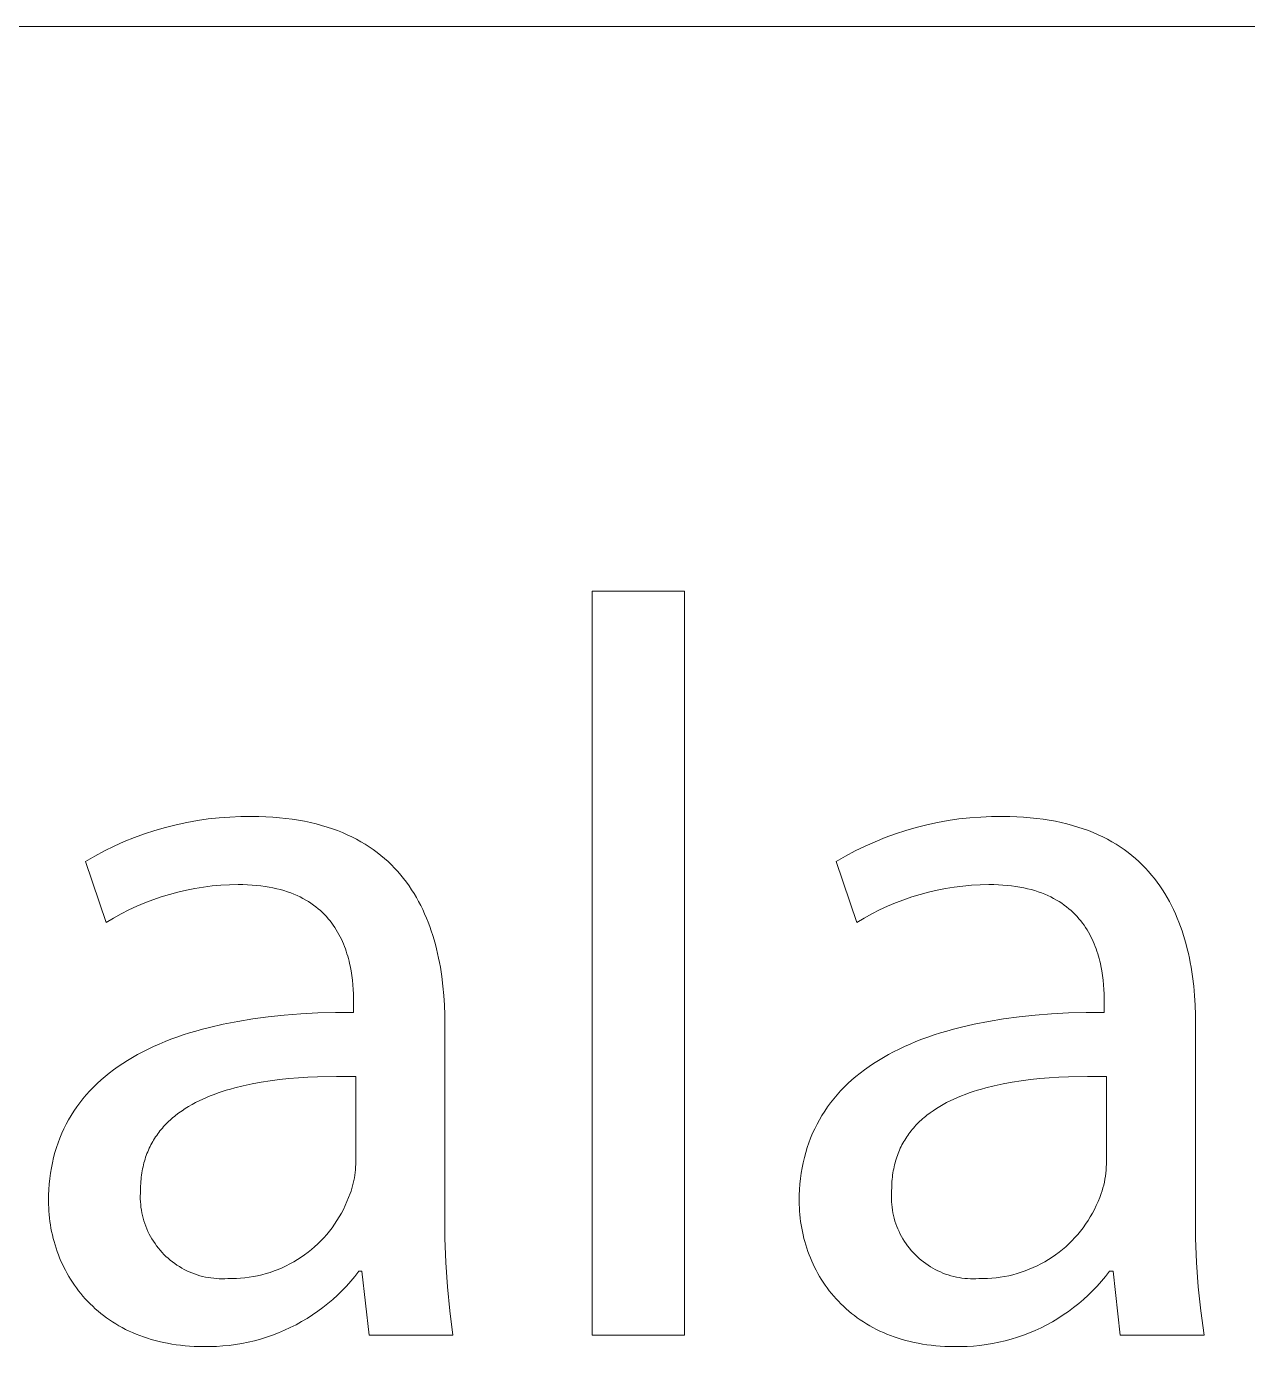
# Model space of a CAD drawing. Header units: millimetres. Extents: x 4001 to 9794, y -321 to 3726.
# Drawn here: x 9373.5 to 9441.1, y -70.7 to 2.4 of the extents above; entities that cross this region are included whole.
import ezdxf

# ---------------------------------------------------------------- set-up
doc = ezdxf.new("R2010")
doc.units = ezdxf.units.MM
doc.header["$MEASUREMENT"] = 0
doc.layers.add('Domyślny', color=7, linetype='Continuous', true_color=0x000000)

msp = doc.modelspace()

# ---------------------------------------------------------------- linework, layer by layer
at = {"layer": 'Domyślny', "color": 18, "lineweight": 15, "true_color": 0x000000}
for p, q in [((7605.139, 2.426), (9794.274, 2.426)), ((9404.801, -28.84), (9409.913, -28.84)), ((9404.801, -70.024), (9404.801, -28.84)), ((9409.913, -28.84), (9409.913, -70.024)), ((9381.778, -41.768), (9382.368, -41.641)), ((9382.368, -41.641), (9382.962, -41.535)), ((9382.962, -41.535), (9383.56, -41.449)), ((9383.56, -41.449), (9384.16, -41.385)), ((9384.16, -41.385), (9384.762, -41.341)), ((9384.762, -41.341), (9385.365, -41.318)), ((9385.365, -41.318), (9385.968, -41.316)), ((9385.968, -41.316), (9386.365, -41.321)), ((9386.365, -41.321), (9386.752, -41.333)), ((9386.752, -41.333), (9387.131, -41.354)), ((9387.131, -41.354), (9387.5, -41.384)), ((9387.5, -41.384), (9387.86, -41.421)), ((9387.86, -41.421), (9388.211, -41.466)), ((9388.211, -41.466), (9388.553, -41.519)), ((9388.553, -41.519), (9388.886, -41.579)), ((9388.886, -41.579), (9389.211, -41.647)), ((9389.211, -41.647), (9389.527, -41.723)), ((9423.318, -41.77), (9423.908, -41.643)), ((9423.908, -41.643), (9424.502, -41.537)), ((9424.502, -41.537), (9425.099, -41.451)), ((9425.099, -41.451), (9425.699, -41.386)), ((9425.699, -41.386), (9426.301, -41.342)), ((9426.301, -41.342), (9426.904, -41.319)), ((9426.904, -41.319), (9427.507, -41.316)), ((9427.507, -41.316), (9427.905, -41.321)), ((9427.905, -41.321), (9428.293, -41.333)), ((9428.293, -41.333), (9428.672, -41.354)), ((9428.672, -41.354), (9429.042, -41.384)), ((9429.042, -41.384), (9429.402, -41.421)), ((9429.402, -41.421), (9429.754, -41.466)), ((9429.754, -41.466), (9430.097, -41.519)), ((9430.097, -41.519), (9430.431, -41.579)), ((9430.431, -41.579), (9430.756, -41.647)), ((9430.756, -41.647), (9431.073, -41.723)), ((9379.473, -42.479), (9380.04, -42.271)), ((9380.04, -42.271), (9380.613, -42.083)), ((9380.613, -42.083), (9381.193, -41.916)), ((9381.193, -41.916), (9381.778, -41.768)), ((9389.527, -41.723), (9389.835, -41.805)), ((9389.835, -41.805), (9390.135, -41.895)), ((9390.135, -41.895), (9390.426, -41.991)), ((9390.426, -41.991), (9390.709, -42.094)), ((9390.709, -42.094), (9390.984, -42.204)), ((9390.984, -42.204), (9391.251, -42.321)), ((9391.251, -42.321), (9391.51, -42.443)), ((9421.013, -42.48), (9421.579, -42.273)), ((9421.579, -42.273), (9422.153, -42.085)), ((9422.153, -42.085), (9422.733, -41.917)), ((9422.733, -41.917), (9423.318, -41.77)), ((9431.073, -41.723), (9431.381, -41.805)), ((9431.381, -41.805), (9431.681, -41.895)), ((9431.681, -41.895), (9431.972, -41.991)), ((9431.972, -41.991), (9432.256, -42.094)), ((9432.256, -42.094), (9432.531, -42.204)), ((9432.531, -42.204), (9432.798, -42.321)), ((9432.798, -42.321), (9433.058, -42.443)), ((9377.821, -43.218), (9378.363, -42.952)), ((9378.363, -42.952), (9378.914, -42.706)), ((9378.914, -42.706), (9379.473, -42.479)), ((9391.51, -42.443), (9391.762, -42.572)), ((9391.762, -42.572), (9392.006, -42.707)), ((9392.006, -42.707), (9392.242, -42.848)), ((9392.242, -42.848), (9392.471, -42.995)), ((9392.471, -42.995), (9392.692, -43.147)), ((9419.361, -43.219), (9419.903, -42.953)), ((9419.903, -42.953), (9420.454, -42.707)), ((9420.454, -42.707), (9421.013, -42.48)), ((9433.058, -42.443), (9433.309, -42.572)), ((9433.309, -42.572), (9433.553, -42.707)), ((9433.553, -42.707), (9433.789, -42.848)), ((9433.789, -42.848), (9434.018, -42.995)), ((9434.018, -42.995), (9434.24, -43.147)), ((9376.767, -43.805), (9377.289, -43.502)), ((9377.905, -47.18), (9376.767, -43.805)), ((9377.289, -43.502), (9377.821, -43.218)), ((9392.692, -43.147), (9392.906, -43.305)), ((9392.906, -43.305), (9393.113, -43.469)), ((9393.113, -43.469), (9393.313, -43.637)), ((9393.313, -43.637), (9393.506, -43.811)), ((9393.506, -43.811), (9393.692, -43.99)), ((9418.306, -43.805), (9418.828, -43.502)), ((9419.444, -47.18), (9418.306, -43.805)), ((9418.828, -43.502), (9419.361, -43.219)), ((9434.24, -43.147), (9434.454, -43.305)), ((9434.454, -43.305), (9434.661, -43.469)), ((9434.661, -43.469), (9434.861, -43.637)), ((9434.861, -43.637), (9435.053, -43.811)), ((9435.053, -43.811), (9435.239, -43.99)), ((9393.692, -43.99), (9393.872, -44.173)), ((9393.872, -44.173), (9394.044, -44.361)), ((9394.044, -44.361), (9394.21, -44.554)), ((9394.21, -44.554), (9394.37, -44.751)), ((9435.239, -43.99), (9435.419, -44.173)), ((9435.419, -44.173), (9435.591, -44.361)), ((9435.591, -44.361), (9435.757, -44.554)), ((9435.757, -44.554), (9435.916, -44.751)), ((9382.821, -45.297), (9382.349, -45.39)), ((9383.297, -45.221), (9382.821, -45.297)), ((9383.774, -45.16), (9383.297, -45.221)), ((9384.254, -45.116), (9383.774, -45.16)), ((9384.735, -45.089), (9384.254, -45.116)), ((9385.216, -45.078), (9384.735, -45.089)), ((9385.482, -45.081), (9385.216, -45.078)), ((9385.74, -45.09), (9385.482, -45.081)), ((9385.991, -45.105), (9385.74, -45.09)), ((9386.235, -45.125), (9385.991, -45.105)), ((9386.472, -45.152), (9386.235, -45.125)), ((9386.701, -45.183), (9386.472, -45.152)), ((9386.924, -45.22), (9386.701, -45.183)), ((9387.141, -45.262), (9386.924, -45.22)), ((9387.35, -45.309), (9387.141, -45.262)), ((9387.553, -45.361), (9387.35, -45.309)), ((9394.37, -44.751), (9394.523, -44.952)), ((9394.523, -44.952), (9394.67, -45.158)), ((9394.67, -45.158), (9394.811, -45.367)), ((9424.361, -45.299), (9423.888, -45.392)), ((9424.836, -45.222), (9424.361, -45.299)), ((9425.314, -45.161), (9424.836, -45.222)), ((9425.793, -45.117), (9425.314, -45.161)), ((9426.273, -45.089), (9425.793, -45.117)), ((9426.755, -45.078), (9426.273, -45.089)), ((9427.02, -45.081), (9426.755, -45.078)), ((9427.279, -45.09), (9427.02, -45.081)), ((9427.53, -45.105), (9427.279, -45.09)), ((9427.774, -45.125), (9427.53, -45.105)), ((9428.011, -45.152), (9427.774, -45.125)), ((9428.24, -45.183), (9428.011, -45.152)), ((9428.463, -45.22), (9428.24, -45.183)), ((9428.68, -45.262), (9428.463, -45.22)), ((9428.889, -45.309), (9428.68, -45.262)), ((9429.092, -45.361), (9428.889, -45.309)), ((9435.916, -44.751), (9436.069, -44.952)), ((9436.069, -44.952), (9436.216, -45.158)), ((9436.216, -45.158), (9436.357, -45.367)), ((9380.5, -45.922), (9380.05, -46.094)), ((9380.955, -45.765), (9380.5, -45.922)), ((9381.415, -45.624), (9380.955, -45.765)), ((9381.88, -45.499), (9381.415, -45.624)), ((9382.349, -45.39), (9381.88, -45.499)), ((9387.75, -45.418), (9387.553, -45.361)), ((9387.94, -45.479), (9387.75, -45.418)), ((9388.124, -45.545), (9387.94, -45.479)), ((9388.301, -45.615), (9388.124, -45.545)), ((9388.473, -45.69), (9388.301, -45.615)), ((9388.639, -45.768), (9388.473, -45.69)), ((9388.798, -45.85), (9388.639, -45.768)), ((9388.953, -45.936), (9388.798, -45.85)), ((9389.101, -46.026), (9388.953, -45.936)), ((9389.244, -46.119), (9389.101, -46.026)), ((9394.811, -45.367), (9394.946, -45.581)), ((9394.946, -45.581), (9395.075, -45.798)), ((9395.075, -45.798), (9395.197, -46.018)), ((9395.197, -46.018), (9395.314, -46.242)), ((9422.039, -45.924), (9421.59, -46.096)), ((9422.494, -45.767), (9422.039, -45.924)), ((9422.955, -45.626), (9422.494, -45.767)), ((9423.42, -45.501), (9422.955, -45.626)), ((9423.888, -45.392), (9423.42, -45.501)), ((9429.288, -45.418), (9429.092, -45.361)), ((9429.479, -45.479), (9429.288, -45.418)), ((9429.662, -45.545), (9429.479, -45.479)), ((9429.84, -45.615), (9429.662, -45.545)), ((9430.012, -45.69), (9429.84, -45.615)), ((9430.178, -45.768), (9430.012, -45.69)), ((9430.337, -45.85), (9430.178, -45.768)), ((9430.491, -45.936), (9430.337, -45.85)), ((9430.64, -46.026), (9430.491, -45.936)), ((9430.783, -46.119), (9430.64, -46.026)), ((9436.357, -45.367), (9436.491, -45.581)), ((9436.491, -45.581), (9436.62, -45.798)), ((9436.62, -45.798), (9436.742, -46.018)), ((9436.742, -46.018), (9436.859, -46.242)), ((9378.74, -46.702), (9378.319, -46.934)), ((9379.17, -46.484), (9378.74, -46.702)), ((9379.607, -46.282), (9379.17, -46.484)), ((9380.05, -46.094), (9379.607, -46.282)), ((9389.381, -46.216), (9389.244, -46.119)), ((9389.514, -46.316), (9389.381, -46.216)), ((9389.64, -46.419), (9389.514, -46.316)), ((9389.762, -46.524), (9389.64, -46.419)), ((9389.879, -46.633), (9389.762, -46.524)), ((9389.991, -46.744), (9389.879, -46.633)), ((9390.098, -46.858), (9389.991, -46.744)), ((9395.314, -46.242), (9395.426, -46.47)), ((9395.426, -46.47), (9395.532, -46.7)), ((9395.532, -46.7), (9395.632, -46.934)), ((9420.28, -46.703), (9419.858, -46.934)), ((9420.709, -46.486), (9420.28, -46.703)), ((9421.146, -46.283), (9420.709, -46.486)), ((9421.59, -46.096), (9421.146, -46.283)), ((9430.92, -46.216), (9430.783, -46.119)), ((9431.052, -46.316), (9430.92, -46.216)), ((9431.179, -46.419), (9431.052, -46.316)), ((9431.301, -46.524), (9431.179, -46.419)), ((9431.418, -46.633), (9431.301, -46.524)), ((9431.53, -46.744), (9431.418, -46.633)), ((9431.637, -46.858), (9431.53, -46.744)), ((9436.859, -46.242), (9436.97, -46.47)), ((9436.97, -46.47), (9437.076, -46.7)), ((9437.076, -46.7), (9437.176, -46.934)), ((9378.319, -46.934), (9377.905, -47.18)), ((9390.2, -46.974), (9390.098, -46.858)), ((9390.298, -47.093), (9390.2, -46.974)), ((9390.391, -47.213), (9390.298, -47.093)), ((9390.48, -47.336), (9390.391, -47.213)), ((9390.564, -47.46), (9390.48, -47.336)), ((9390.644, -47.586), (9390.564, -47.46)), ((9395.632, -46.934), (9395.727, -47.17)), ((9395.727, -47.17), (9395.817, -47.409)), ((9395.817, -47.409), (9395.901, -47.651)), ((9419.858, -46.934), (9419.444, -47.18)), ((9431.739, -46.974), (9431.637, -46.858)), ((9431.837, -47.093), (9431.739, -46.974)), ((9431.93, -47.213), (9431.837, -47.093)), ((9432.018, -47.336), (9431.93, -47.213)), ((9432.103, -47.46), (9432.018, -47.336)), ((9432.183, -47.586), (9432.103, -47.46)), ((9437.176, -46.934), (9437.27, -47.17)), ((9437.27, -47.17), (9437.36, -47.409)), ((9437.36, -47.409), (9437.444, -47.651)), ((9390.72, -47.714), (9390.644, -47.586)), ((9390.792, -47.843), (9390.72, -47.714)), ((9390.861, -47.973), (9390.792, -47.843)), ((9390.925, -48.105), (9390.861, -47.973)), ((9390.986, -48.237), (9390.925, -48.105)), ((9395.901, -47.651), (9395.981, -47.895)), ((9395.981, -47.895), (9396.055, -48.141)), ((9396.055, -48.141), (9396.125, -48.39)), ((9432.259, -47.714), (9432.183, -47.586)), ((9432.331, -47.843), (9432.259, -47.714)), ((9432.399, -47.973), (9432.331, -47.843)), ((9432.464, -48.105), (9432.399, -47.973)), ((9432.524, -48.237), (9432.464, -48.105)), ((9437.444, -47.651), (9437.523, -47.895)), ((9437.523, -47.895), (9437.597, -48.141)), ((9437.597, -48.141), (9437.667, -48.39)), ((9391.043, -48.37), (9390.986, -48.237)), ((9391.096, -48.504), (9391.043, -48.37)), ((9391.146, -48.639), (9391.096, -48.504)), ((9391.193, -48.774), (9391.146, -48.639)), ((9391.237, -48.91), (9391.193, -48.774)), ((9391.278, -49.045), (9391.237, -48.91)), ((9396.125, -48.39), (9396.189, -48.64)), ((9396.189, -48.64), (9396.249, -48.893)), ((9396.249, -48.893), (9396.305, -49.147)), ((9432.582, -48.37), (9432.524, -48.237)), ((9432.635, -48.504), (9432.582, -48.37)), ((9432.685, -48.639), (9432.635, -48.504)), ((9432.732, -48.774), (9432.685, -48.639)), ((9432.776, -48.91), (9432.732, -48.774)), ((9432.817, -49.045), (9432.776, -48.91)), ((9437.667, -48.39), (9437.731, -48.64)), ((9437.731, -48.64), (9437.791, -48.893)), ((9437.791, -48.893), (9437.846, -49.147)), ((9391.315, -49.181), (9391.278, -49.045)), ((9391.35, -49.316), (9391.315, -49.181)), ((9391.382, -49.451), (9391.35, -49.316)), ((9391.412, -49.586), (9391.382, -49.451)), ((9391.463, -49.854), (9391.412, -49.586)), ((9396.305, -49.147), (9396.356, -49.403)), ((9396.356, -49.403), (9396.402, -49.66)), ((9396.402, -49.66), (9396.483, -50.179)), ((9432.854, -49.181), (9432.817, -49.045)), ((9432.889, -49.316), (9432.854, -49.181)), ((9432.921, -49.451), (9432.889, -49.316)), ((9432.95, -49.586), (9432.921, -49.451)), ((9433.001, -49.854), (9432.95, -49.586)), ((9437.846, -49.147), (9437.897, -49.403)), ((9437.897, -49.403), (9437.943, -49.66)), ((9437.943, -49.66), (9438.023, -50.179)), ((9391.504, -50.119), (9391.463, -49.854)), ((9391.537, -50.38), (9391.504, -50.119)), ((9391.562, -50.635), (9391.537, -50.38)), ((9396.483, -50.179), (9396.547, -50.702)), ((9433.043, -50.119), (9433.001, -49.854)), ((9433.076, -50.38), (9433.043, -50.119)), ((9433.101, -50.635), (9433.076, -50.38)), ((9438.023, -50.179), (9438.087, -50.702)), ((9391.58, -50.883), (9391.562, -50.635)), ((9391.592, -51.124), (9391.58, -50.883)), ((9391.599, -51.356), (9391.592, -51.124)), ((9396.547, -50.702), (9396.595, -51.228)), ((9433.119, -50.883), (9433.101, -50.635)), ((9433.131, -51.124), (9433.119, -50.883)), ((9433.138, -51.356), (9433.131, -51.124)), ((9438.087, -50.702), (9438.135, -51.228)), ((9391.601, -51.579), (9391.599, -51.356)), ((9391.601, -52.157), (9391.601, -51.579)), ((9396.595, -51.228), (9396.629, -51.756)), ((9396.629, -51.756), (9396.648, -52.285)), ((9433.14, -51.579), (9433.138, -51.356)), ((9433.14, -52.157), (9433.14, -51.579)), ((9438.135, -51.228), (9438.168, -51.756)), ((9438.168, -51.756), (9438.187, -52.285)), ((9385.189, -52.654), (9386.018, -52.519)), ((9386.018, -52.519), (9386.876, -52.404)), ((9386.876, -52.404), (9387.763, -52.311)), ((9387.763, -52.311), (9388.679, -52.24)), ((9388.679, -52.24), (9389.625, -52.19)), ((9389.625, -52.19), (9390.599, -52.163)), ((9390.599, -52.163), (9391.601, -52.157)), ((9396.648, -52.285), (9396.655, -52.813)), ((9426.736, -52.654), (9427.564, -52.519)), ((9427.564, -52.519), (9428.421, -52.404)), ((9428.421, -52.404), (9429.307, -52.311)), ((9429.307, -52.311), (9430.223, -52.24)), ((9430.223, -52.24), (9431.167, -52.19)), ((9431.167, -52.19), (9432.139, -52.163)), ((9432.139, -52.163), (9433.14, -52.157)), ((9438.187, -52.285), (9438.194, -52.813)), ((9382.174, -53.408), (9382.524, -53.296)), ((9382.524, -53.296), (9382.882, -53.188)), ((9382.882, -53.188), (9383.248, -53.086)), ((9383.248, -53.086), (9383.621, -52.989)), ((9383.621, -52.989), (9384.39, -52.811)), ((9384.39, -52.811), (9385.189, -52.654)), ((9396.655, -52.813), (9396.655, -63.307)), ((9423.721, -53.408), (9424.072, -53.296)), ((9424.072, -53.296), (9424.43, -53.188)), ((9424.43, -53.188), (9424.795, -53.086)), ((9424.795, -53.086), (9425.168, -52.989)), ((9425.168, -52.989), (9425.937, -52.811)), ((9425.937, -52.811), (9426.736, -52.654)), ((9438.194, -52.813), (9438.194, -63.307)), ((9380.234, -54.191), (9380.538, -54.048)), ((9380.538, -54.048), (9380.849, -53.909)), ((9380.849, -53.909), (9381.169, -53.776)), ((9381.169, -53.776), (9381.496, -53.648)), ((9381.496, -53.648), (9381.831, -53.526)), ((9381.831, -53.526), (9382.174, -53.408)), ((9421.78, -54.191), (9422.085, -54.048)), ((9422.085, -54.048), (9422.397, -53.909)), ((9422.397, -53.909), (9422.716, -53.776)), ((9422.716, -53.776), (9423.044, -53.648)), ((9423.044, -53.648), (9423.379, -53.526)), ((9423.379, -53.526), (9423.721, -53.408)), ((9379.096, -54.814), (9379.369, -54.651)), ((9379.369, -54.651), (9379.649, -54.493)), ((9379.649, -54.493), (9379.937, -54.339)), ((9379.937, -54.339), (9380.234, -54.191)), ((9420.642, -54.814), (9420.915, -54.651)), ((9420.915, -54.651), (9421.196, -54.493)), ((9421.196, -54.493), (9421.484, -54.339)), ((9421.484, -54.339), (9421.78, -54.191)), ((9377.853, -55.706), (9378.086, -55.518)), ((9378.086, -55.518), (9378.326, -55.335)), ((9378.326, -55.335), (9378.575, -55.156)), ((9378.575, -55.156), (9378.832, -54.983)), ((9378.832, -54.983), (9379.096, -54.814)), ((9419.398, -55.706), (9419.631, -55.518)), ((9419.631, -55.518), (9419.872, -55.335)), ((9419.872, -55.335), (9420.121, -55.156)), ((9420.121, -55.156), (9420.377, -54.983)), ((9420.377, -54.983), (9420.642, -54.814)), ((9377.204, -56.3), (9377.412, -56.097)), ((9377.412, -56.097), (9377.629, -55.899)), ((9377.629, -55.899), (9377.853, -55.706)), ((9385.501, -56.217), (9385.024, -56.335)), ((9385.988, -56.113), (9385.501, -56.217)), ((9386.486, -56.023), (9385.988, -56.113)), ((9386.992, -55.945), (9386.486, -56.023)), ((9387.505, -55.878), (9386.992, -55.945)), ((9388.024, -55.824), (9387.505, -55.878)), ((9388.548, -55.78), (9388.024, -55.824)), ((9389.075, -55.746), (9388.548, -55.78)), ((9389.605, -55.721), (9389.075, -55.746)), ((9390.664, -55.699), (9389.605, -55.721)), ((9391.717, -55.707), (9390.664, -55.699)), ((9391.717, -60.568), (9391.717, -55.707)), ((9418.748, -56.3), (9418.957, -56.097)), ((9418.957, -56.097), (9419.173, -55.899)), ((9419.173, -55.899), (9419.398, -55.706)), ((9427.054, -56.217), (9426.579, -56.335)), ((9427.541, -56.113), (9427.054, -56.217)), ((9428.038, -56.023), (9427.541, -56.113)), ((9428.543, -55.945), (9428.038, -56.023)), ((9429.055, -55.878), (9428.543, -55.945)), ((9429.573, -55.824), (9429.055, -55.878)), ((9430.096, -55.78), (9429.573, -55.824)), ((9430.622, -55.746), (9430.096, -55.78)), ((9431.15, -55.721), (9430.622, -55.746)), ((9432.206, -55.699), (9431.15, -55.721)), ((9433.255, -55.707), (9432.206, -55.699)), ((9433.255, -60.568), (9433.255, -55.707)), ((9376.453, -57.161), (9376.629, -56.938)), ((9376.629, -56.938), (9376.812, -56.721)), ((9376.812, -56.721), (9377.004, -56.508)), ((9377.004, -56.508), (9377.204, -56.3)), ((9383.256, -56.956), (9383.053, -57.052)), ((9383.464, -56.865), (9383.256, -56.956)), ((9383.675, -56.777), (9383.464, -56.865)), ((9383.891, -56.694), (9383.675, -56.777)), ((9384.11, -56.614), (9383.891, -56.694)), ((9384.334, -56.539), (9384.11, -56.614)), ((9384.56, -56.467), (9384.334, -56.539)), ((9384.791, -56.399), (9384.56, -56.467)), ((9385.024, -56.335), (9384.791, -56.399)), ((9417.996, -57.161), (9418.172, -56.938)), ((9418.172, -56.938), (9418.356, -56.721)), ((9418.356, -56.721), (9418.548, -56.508)), ((9418.548, -56.508), (9418.748, -56.3)), ((9424.812, -56.956), (9424.61, -57.052)), ((9425.02, -56.865), (9424.812, -56.956)), ((9425.231, -56.777), (9425.02, -56.865)), ((9425.446, -56.694), (9425.231, -56.777)), ((9425.666, -56.614), (9425.446, -56.694)), ((9425.889, -56.539), (9425.666, -56.614)), ((9426.115, -56.467), (9425.889, -56.539)), ((9426.345, -56.399), (9426.115, -56.467)), ((9426.579, -56.335), (9426.345, -56.399)), ((9375.977, -57.856), (9376.127, -57.62)), ((9376.127, -57.62), (9376.286, -57.388)), ((9376.286, -57.388), (9376.453, -57.161)), ((9381.938, -57.72), (9381.77, -57.848)), ((9382.111, -57.598), (9381.938, -57.72)), ((9382.289, -57.479), (9382.111, -57.598)), ((9382.473, -57.366), (9382.289, -57.479)), ((9382.661, -57.257), (9382.473, -57.366)), ((9382.855, -57.152), (9382.661, -57.257)), ((9383.053, -57.052), (9382.855, -57.152)), ((9417.519, -57.856), (9417.67, -57.62)), ((9417.67, -57.62), (9417.829, -57.388)), ((9417.829, -57.388), (9417.996, -57.161)), ((9423.495, -57.72), (9423.327, -57.848)), ((9423.668, -57.598), (9423.495, -57.72)), ((9423.846, -57.479), (9423.668, -57.598)), ((9424.03, -57.366), (9423.846, -57.479)), ((9424.218, -57.257), (9424.03, -57.366)), ((9424.412, -57.152), (9424.218, -57.257)), ((9424.61, -57.052), (9424.412, -57.152)), ((9375.576, -58.595), (9375.701, -58.344)), ((9375.701, -58.344), (9375.835, -58.098)), ((9375.835, -58.098), (9375.977, -57.856)), ((9381.159, -58.407), (9381.089, -58.483)), ((9381.23, -58.333), (9381.159, -58.407)), ((9381.302, -58.26), (9381.23, -58.333)), ((9381.377, -58.188), (9381.302, -58.26)), ((9381.452, -58.118), (9381.377, -58.188)), ((9381.53, -58.048), (9381.452, -58.118)), ((9381.608, -57.98), (9381.53, -58.048)), ((9381.688, -57.913), (9381.608, -57.98)), ((9381.77, -57.848), (9381.688, -57.913)), ((9417.117, -58.595), (9417.243, -58.344)), ((9417.243, -58.344), (9417.377, -58.098)), ((9417.377, -58.098), (9417.519, -57.856)), ((9422.716, -58.407), (9422.647, -58.483)), ((9422.787, -58.333), (9422.716, -58.407)), ((9422.86, -58.26), (9422.787, -58.333)), ((9422.934, -58.188), (9422.86, -58.26)), ((9423.01, -58.118), (9422.934, -58.188)), ((9423.087, -58.048), (9423.01, -58.118)), ((9423.166, -57.98), (9423.087, -58.048)), ((9423.246, -57.913), (9423.166, -57.98)), ((9423.327, -57.848), (9423.246, -57.913)), ((9375.251, -59.376), (9375.351, -59.111)), ((9375.351, -59.111), (9375.459, -58.851)), ((9375.459, -58.851), (9375.576, -58.595)), ((9380.593, -59.135), (9380.539, -59.223)), ((9380.649, -59.049), (9380.593, -59.135)), ((9380.707, -58.964), (9380.649, -59.049)), ((9380.766, -58.881), (9380.707, -58.964)), ((9380.827, -58.798), (9380.766, -58.881)), ((9380.89, -58.718), (9380.827, -58.798)), ((9380.955, -58.638), (9380.89, -58.718)), ((9381.021, -58.56), (9380.955, -58.638)), ((9381.089, -58.483), (9381.021, -58.56)), ((9416.791, -59.376), (9416.891, -59.111)), ((9416.891, -59.111), (9417, -58.851)), ((9417, -58.851), (9417.117, -58.595)), ((9422.151, -59.135), (9422.097, -59.223)), ((9422.207, -59.049), (9422.151, -59.135)), ((9422.265, -58.964), (9422.207, -59.049)), ((9422.324, -58.881), (9422.265, -58.964)), ((9422.385, -58.798), (9422.324, -58.881)), ((9422.448, -58.718), (9422.385, -58.798)), ((9422.513, -58.638), (9422.448, -58.718)), ((9422.579, -58.56), (9422.513, -58.638)), ((9422.647, -58.483), (9422.579, -58.56)), ((9375.003, -60.198), (9375.077, -59.92)), ((9375.077, -59.92), (9375.16, -59.645)), ((9375.16, -59.645), (9375.251, -59.376)), ((9380.21, -59.876), (9380.17, -59.974)), ((9380.251, -59.778), (9380.21, -59.876)), ((9380.294, -59.682), (9380.251, -59.778)), ((9380.339, -59.587), (9380.294, -59.682)), ((9380.386, -59.494), (9380.339, -59.587)), ((9380.435, -59.402), (9380.386, -59.494)), ((9380.486, -59.312), (9380.435, -59.402)), ((9380.539, -59.223), (9380.486, -59.312)), ((9416.542, -60.198), (9416.617, -59.92)), ((9416.617, -59.92), (9416.7, -59.645)), ((9416.7, -59.645), (9416.791, -59.376)), ((9421.768, -59.876), (9421.728, -59.974)), ((9421.809, -59.778), (9421.768, -59.876)), ((9421.852, -59.682), (9421.809, -59.778)), ((9421.898, -59.587), (9421.852, -59.682)), ((9421.945, -59.494), (9421.898, -59.587)), ((9421.993, -59.402), (9421.945, -59.494)), ((9422.044, -59.312), (9421.993, -59.402)), ((9422.097, -59.223), (9422.044, -59.312)), ((9374.88, -60.77), (9374.937, -60.482)), ((9374.937, -60.482), (9375.003, -60.198)), ((9379.976, -60.599), (9379.95, -60.709)), ((9380.003, -60.491), (9379.976, -60.599)), ((9380.032, -60.385), (9380.003, -60.491)), ((9380.064, -60.28), (9380.032, -60.385)), ((9380.097, -60.177), (9380.064, -60.28)), ((9380.133, -60.075), (9380.097, -60.177)), ((9380.17, -59.974), (9380.133, -60.075)), ((9391.712, -60.718), (9391.717, -60.568)), ((9416.42, -60.77), (9416.477, -60.482)), ((9416.477, -60.482), (9416.542, -60.198)), ((9421.534, -60.599), (9421.509, -60.709)), ((9421.561, -60.491), (9421.534, -60.599)), ((9421.591, -60.385), (9421.561, -60.491)), ((9421.622, -60.28), (9421.591, -60.385)), ((9421.656, -60.177), (9421.622, -60.28)), ((9421.691, -60.075), (9421.656, -60.177)), ((9421.728, -59.974), (9421.691, -60.075)), ((9433.25, -60.733), (9433.255, -60.568)), ((9374.762, -61.661), (9374.793, -61.359)), ((9374.793, -61.359), (9374.832, -61.062)), ((9374.832, -61.062), (9374.88, -60.77)), ((9379.856, -61.278), (9379.843, -61.397)), ((9379.87, -61.161), (9379.856, -61.278)), ((9379.887, -61.046), (9379.87, -61.161)), ((9379.906, -60.932), (9379.887, -61.046)), ((9379.927, -60.819), (9379.906, -60.932)), ((9379.95, -60.709), (9379.927, -60.819)), ((9391.619, -61.465), (9391.647, -61.317)), ((9391.647, -61.317), (9391.67, -61.168)), ((9391.67, -61.168), (9391.689, -61.019)), ((9391.689, -61.019), (9391.703, -60.869)), ((9391.703, -60.869), (9391.712, -60.718)), ((9416.301, -61.661), (9416.332, -61.359)), ((9416.332, -61.359), (9416.371, -61.062)), ((9416.371, -61.062), (9416.42, -60.77)), ((9421.414, -61.278), (9421.401, -61.397)), ((9421.428, -61.161), (9421.414, -61.278)), ((9421.445, -61.046), (9421.428, -61.161)), ((9421.464, -60.932), (9421.445, -61.046)), ((9421.485, -60.819), (9421.464, -60.932)), ((9421.509, -60.709), (9421.485, -60.819)), ((9433.144, -61.552), (9433.175, -61.389)), ((9433.175, -61.389), (9433.202, -61.226)), ((9433.202, -61.226), (9433.223, -61.062)), ((9433.223, -61.062), (9433.239, -60.898)), ((9433.239, -60.898), (9433.25, -60.733)), ((9374.727, -62.278), (9374.74, -61.967)), ((9374.74, -61.967), (9374.762, -61.661)), ((9379.815, -62.014), (9379.805, -62.17)), ((9379.816, -61.888), (9379.815, -62.014)), ((9379.819, -61.763), (9379.816, -61.888)), ((9379.825, -61.639), (9379.819, -61.763)), ((9379.833, -61.517), (9379.825, -61.639)), ((9379.843, -61.397), (9379.833, -61.517)), ((9391.408, -62.188), (9391.459, -62.046)), ((9391.459, -62.046), (9391.506, -61.903)), ((9391.506, -61.903), (9391.548, -61.758)), ((9391.548, -61.758), (9391.586, -61.612)), ((9391.586, -61.612), (9391.619, -61.465)), ((9416.265, -62.278), (9416.279, -61.967)), ((9416.279, -61.967), (9416.301, -61.661)), ((9421.373, -62.014), (9421.363, -62.17)), ((9421.374, -61.888), (9421.373, -62.014)), ((9421.377, -61.763), (9421.374, -61.888)), ((9421.383, -61.639), (9421.377, -61.763)), ((9421.391, -61.517), (9421.383, -61.639)), ((9421.401, -61.397), (9421.391, -61.517)), ((9432.966, -62.188), (9433.018, -62.031)), ((9433.018, -62.031), (9433.065, -61.873)), ((9433.065, -61.873), (9433.107, -61.713)), ((9433.107, -61.713), (9433.144, -61.552)), ((9374.722, -62.593), (9374.727, -62.278)), ((9374.724, -62.784), (9374.722, -62.593)), ((9374.731, -62.974), (9374.724, -62.784)), ((9379.805, -62.17), (9379.801, -62.325)), ((9379.801, -62.325), (9379.802, -62.481)), ((9379.802, -62.481), (9379.809, -62.636)), ((9379.809, -62.636), (9379.821, -62.791)), ((9379.821, -62.791), (9379.838, -62.946)), ((9391.037, -63.066), (9391.141, -62.851)), ((9391.141, -62.851), (9391.237, -62.633)), ((9391.237, -62.633), (9391.326, -62.412)), ((9391.326, -62.412), (9391.408, -62.188)), ((9416.261, -62.593), (9416.265, -62.278)), ((9416.263, -62.784), (9416.261, -62.593)), ((9416.27, -62.974), (9416.263, -62.784)), ((9421.363, -62.17), (9421.359, -62.325)), ((9421.359, -62.325), (9421.359, -62.481)), ((9421.359, -62.481), (9421.366, -62.637)), ((9421.366, -62.637), (9421.377, -62.792)), ((9421.377, -62.792), (9421.394, -62.947)), ((9432.594, -63.065), (9432.698, -62.85)), ((9432.698, -62.85), (9432.795, -62.633)), ((9432.795, -62.633), (9432.884, -62.412)), ((9432.884, -62.412), (9432.966, -62.188)), ((9374.741, -63.165), (9374.731, -62.974)), ((9374.756, -63.354), (9374.741, -63.165)), ((9374.775, -63.544), (9374.756, -63.354)), ((9374.799, -63.733), (9374.775, -63.544)), ((9379.838, -62.946), (9379.86, -63.1)), ((9379.86, -63.1), (9379.888, -63.253)), ((9379.888, -63.253), (9379.921, -63.405)), ((9379.921, -63.405), (9379.959, -63.556)), ((9379.959, -63.556), (9380.002, -63.705)), ((9390.682, -63.686), (9390.807, -63.483)), ((9390.807, -63.483), (9390.926, -63.276)), ((9390.926, -63.276), (9391.037, -63.066)), ((9396.655, -63.307), (9396.657, -64.654)), ((9416.28, -63.165), (9416.27, -62.974)), ((9416.295, -63.354), (9416.28, -63.165)), ((9416.314, -63.544), (9416.295, -63.354)), ((9416.338, -63.733), (9416.314, -63.544)), ((9421.394, -62.947), (9421.416, -63.101)), ((9421.416, -63.101), (9421.444, -63.254)), ((9421.444, -63.254), (9421.476, -63.406)), ((9421.476, -63.406), (9421.514, -63.557)), ((9421.514, -63.557), (9421.558, -63.707)), ((9432.238, -63.684), (9432.364, -63.482)), ((9432.364, -63.482), (9432.482, -63.275)), ((9432.482, -63.275), (9432.594, -63.065)), ((9438.194, -63.307), (9438.194, -64.654)), ((9374.826, -63.921), (9374.799, -63.733)), ((9374.858, -64.108), (9374.826, -63.921)), ((9374.895, -64.295), (9374.858, -64.108)), ((9374.935, -64.48), (9374.895, -64.295)), ((9380.002, -63.705), (9380.051, -63.853)), ((9380.051, -63.853), (9380.104, -63.999)), ((9380.104, -63.999), (9380.163, -64.144)), ((9380.163, -64.144), (9380.226, -64.286)), ((9380.226, -64.286), (9380.294, -64.426)), ((9390.114, -64.451), (9390.265, -64.267)), ((9390.265, -64.267), (9390.411, -64.078)), ((9390.411, -64.078), (9390.55, -63.885)), ((9390.55, -63.885), (9390.682, -63.686)), ((9416.365, -63.921), (9416.338, -63.733)), ((9416.397, -64.108), (9416.365, -63.921)), ((9416.433, -64.295), (9416.397, -64.108)), ((9416.474, -64.48), (9416.433, -64.295)), ((9421.558, -63.707), (9421.606, -63.855)), ((9421.606, -63.855), (9421.659, -64.001)), ((9421.659, -64.001), (9421.717, -64.146)), ((9421.717, -64.146), (9421.781, -64.288)), ((9421.781, -64.288), (9421.849, -64.428)), ((9431.669, -64.448), (9431.821, -64.265)), ((9431.821, -64.265), (9431.967, -64.076)), ((9431.967, -64.076), (9432.106, -63.883)), ((9432.106, -63.883), (9432.238, -63.684)), ((9374.979, -64.665), (9374.935, -64.48)), ((9375.028, -64.849), (9374.979, -64.665)), ((9375.081, -65.031), (9375.028, -64.849)), ((9375.139, -65.212), (9375.081, -65.031)), ((9380.294, -64.426), (9380.367, -64.563)), ((9380.367, -64.563), (9380.445, -64.698)), ((9380.445, -64.698), (9380.527, -64.83)), ((9380.527, -64.83), (9380.614, -64.959)), ((9380.614, -64.959), (9380.705, -65.085)), ((9389.447, -65.131), (9389.622, -64.97)), ((9389.622, -64.97), (9389.792, -64.803)), ((9389.792, -64.803), (9389.956, -64.63)), ((9389.956, -64.63), (9390.114, -64.451)), ((9396.657, -64.654), (9396.702, -66)), ((9416.518, -64.665), (9416.474, -64.48)), ((9416.567, -64.849), (9416.518, -64.665)), ((9416.62, -65.031), (9416.567, -64.849)), ((9416.678, -65.212), (9416.62, -65.031)), ((9421.849, -64.428), (9421.922, -64.566)), ((9421.922, -64.566), (9421.999, -64.701)), ((9421.999, -64.701), (9422.081, -64.833)), ((9422.081, -64.833), (9422.168, -64.962)), ((9422.168, -64.962), (9422.259, -65.089)), ((9431.002, -65.128), (9431.177, -64.967)), ((9431.177, -64.967), (9431.347, -64.8)), ((9431.347, -64.8), (9431.511, -64.627)), ((9431.511, -64.627), (9431.669, -64.448)), ((9438.194, -64.654), (9438.241, -66.001)), ((9375.2, -65.392), (9375.139, -65.212)), ((9375.266, -65.57), (9375.2, -65.392)), ((9375.336, -65.747), (9375.266, -65.57)), ((9375.41, -65.922), (9375.336, -65.747)), ((9380.705, -65.085), (9380.8, -65.208)), ((9380.8, -65.208), (9380.899, -65.328)), ((9380.899, -65.328), (9381.003, -65.444)), ((9381.003, -65.444), (9381.11, -65.557)), ((9381.11, -65.557), (9381.222, -65.666)), ((9381.222, -65.666), (9381.337, -65.77)), ((9381.337, -65.77), (9381.455, -65.871)), ((9388.493, -65.844), (9388.693, -65.715)), ((9388.693, -65.715), (9388.889, -65.579)), ((9388.889, -65.579), (9389.08, -65.436)), ((9389.08, -65.436), (9389.266, -65.287)), ((9389.266, -65.287), (9389.447, -65.131)), ((9416.739, -65.392), (9416.678, -65.212)), ((9416.805, -65.57), (9416.739, -65.392)), ((9416.875, -65.747), (9416.805, -65.57)), ((9416.949, -65.922), (9416.875, -65.747)), ((9422.259, -65.089), (9422.354, -65.212)), ((9422.354, -65.212), (9422.454, -65.331)), ((9422.454, -65.331), (9422.558, -65.448)), ((9422.558, -65.448), (9422.665, -65.56)), ((9422.665, -65.56), (9422.776, -65.669)), ((9422.776, -65.669), (9422.891, -65.774)), ((9422.891, -65.774), (9423.01, -65.875)), ((9430.049, -65.84), (9430.249, -65.711)), ((9430.249, -65.711), (9430.444, -65.575)), ((9430.444, -65.575), (9430.635, -65.432)), ((9430.635, -65.432), (9430.821, -65.283)), ((9430.821, -65.283), (9431.002, -65.128)), ((9375.488, -66.095), (9375.41, -65.922)), ((9375.571, -66.267), (9375.488, -66.095)), ((9375.658, -66.436), (9375.571, -66.267)), ((9375.748, -66.604), (9375.658, -66.436)), ((9381.455, -65.871), (9381.577, -65.968)), ((9381.577, -65.968), (9381.702, -66.061)), ((9381.702, -66.061), (9381.83, -66.149)), ((9381.83, -66.149), (9381.961, -66.233)), ((9381.961, -66.233), (9382.095, -66.312)), ((9382.095, -66.312), (9382.232, -66.386)), ((9382.232, -66.386), (9382.371, -66.456)), ((9382.371, -66.456), (9382.512, -66.521)), ((9386.984, -66.548), (9387.209, -66.47)), ((9387.209, -66.47), (9387.432, -66.384)), ((9387.432, -66.384), (9387.651, -66.291)), ((9387.651, -66.291), (9387.867, -66.19)), ((9387.867, -66.19), (9388.08, -66.082)), ((9388.08, -66.082), (9388.288, -65.966)), ((9388.288, -65.966), (9388.493, -65.844)), ((9391.89, -66.49), (9391.672, -66.769)), ((9392.064, -66.49), (9391.89, -66.49)), ((9392.469, -70.02), (9392.064, -66.49)), ((9396.702, -66), (9396.791, -67.344)), ((9417.027, -66.095), (9416.949, -65.922)), ((9417.11, -66.267), (9417.027, -66.095)), ((9417.196, -66.436), (9417.11, -66.267)), ((9417.287, -66.604), (9417.196, -66.436)), ((9423.01, -65.875), (9423.132, -65.972)), ((9423.132, -65.972), (9423.257, -66.064)), ((9423.257, -66.064), (9423.385, -66.153)), ((9423.385, -66.153), (9423.517, -66.236)), ((9423.517, -66.236), (9423.651, -66.316)), ((9423.651, -66.316), (9423.788, -66.39)), ((9423.788, -66.39), (9423.927, -66.46)), ((9423.927, -66.46), (9424.068, -66.525)), ((9428.541, -66.545), (9428.766, -66.467)), ((9428.766, -66.467), (9428.988, -66.381)), ((9428.988, -66.381), (9429.207, -66.287)), ((9429.207, -66.287), (9429.423, -66.186)), ((9429.423, -66.186), (9429.636, -66.078)), ((9429.636, -66.078), (9429.844, -65.963)), ((9429.844, -65.963), (9430.049, -65.84)), ((9433.429, -66.49), (9433.212, -66.769)), ((9433.622, -66.49), (9433.429, -66.49)), ((9434.008, -70.02), (9433.622, -66.49)), ((9438.241, -66.001), (9438.334, -67.345)), ((9375.844, -66.77), (9375.748, -66.604)), ((9375.943, -66.933), (9375.844, -66.77)), ((9376.046, -67.094), (9375.943, -66.933)), ((9376.154, -67.253), (9376.046, -67.094)), ((9382.512, -66.521), (9382.656, -66.581)), ((9382.656, -66.581), (9382.801, -66.637)), ((9382.801, -66.637), (9382.948, -66.687)), ((9382.948, -66.687), (9383.097, -66.732)), ((9383.097, -66.732), (9383.248, -66.772)), ((9383.248, -66.772), (9383.399, -66.807)), ((9383.399, -66.807), (9383.552, -66.836)), ((9383.552, -66.836), (9383.706, -66.86)), ((9383.706, -66.86), (9383.86, -66.879)), ((9383.86, -66.879), (9384.015, -66.893)), ((9384.015, -66.893), (9384.171, -66.902)), ((9384.171, -66.902), (9384.326, -66.905)), ((9384.326, -66.905), (9384.482, -66.902)), ((9384.482, -66.902), (9384.637, -66.895)), ((9384.637, -66.895), (9384.876, -66.896)), ((9384.876, -66.896), (9385.114, -66.89)), ((9385.114, -66.89), (9385.352, -66.875)), ((9385.352, -66.875), (9385.589, -66.853)), ((9385.589, -66.853), (9385.825, -66.822)), ((9385.825, -66.822), (9386.061, -66.783)), ((9386.061, -66.783), (9386.294, -66.736)), ((9386.294, -66.736), (9386.526, -66.681)), ((9386.526, -66.681), (9386.756, -66.619)), ((9386.756, -66.619), (9386.984, -66.548)), ((9391.445, -67.04), (9391.209, -67.304)), ((9391.672, -66.769), (9391.445, -67.04)), ((9417.382, -66.77), (9417.287, -66.604)), ((9417.482, -66.933), (9417.382, -66.77)), ((9417.585, -67.094), (9417.482, -66.933)), ((9417.693, -67.253), (9417.585, -67.094)), ((9424.068, -66.525), (9424.212, -66.585)), ((9424.212, -66.585), (9424.358, -66.64)), ((9424.358, -66.64), (9424.505, -66.69)), ((9424.505, -66.69), (9424.654, -66.735)), ((9424.654, -66.735), (9424.805, -66.774)), ((9424.805, -66.774), (9424.957, -66.809)), ((9424.957, -66.809), (9425.109, -66.838)), ((9425.109, -66.838), (9425.263, -66.862)), ((9425.263, -66.862), (9425.418, -66.881)), ((9425.418, -66.881), (9425.573, -66.895)), ((9425.573, -66.895), (9425.728, -66.903)), ((9425.728, -66.903), (9425.884, -66.905)), ((9425.884, -66.905), (9426.04, -66.903)), ((9426.04, -66.903), (9426.195, -66.895)), ((9426.195, -66.895), (9426.434, -66.896)), ((9426.434, -66.896), (9426.672, -66.889)), ((9426.672, -66.889), (9426.91, -66.874)), ((9426.91, -66.874), (9427.147, -66.851)), ((9427.147, -66.851), (9427.383, -66.82)), ((9427.383, -66.82), (9427.618, -66.781)), ((9427.618, -66.781), (9427.852, -66.734)), ((9427.852, -66.734), (9428.084, -66.679)), ((9428.084, -66.679), (9428.313, -66.616)), ((9428.313, -66.616), (9428.541, -66.545)), ((9432.985, -67.041), (9432.749, -67.305)), ((9433.212, -66.769), (9432.985, -67.041)), ((9376.266, -67.409), (9376.154, -67.253)), ((9376.382, -67.563), (9376.266, -67.409)), ((9376.502, -67.714), (9376.382, -67.563)), ((9376.626, -67.863), (9376.502, -67.714)), ((9376.755, -68.008), (9376.626, -67.863)), ((9390.711, -67.806), (9390.45, -68.044)), ((9390.965, -67.559), (9390.711, -67.806)), ((9391.209, -67.304), (9390.965, -67.559)), ((9396.791, -67.344), (9396.923, -68.684)), ((9417.805, -67.409), (9417.693, -67.253)), ((9417.921, -67.563), (9417.805, -67.409)), ((9418.041, -67.714), (9417.921, -67.563)), ((9418.165, -67.863), (9418.041, -67.714)), ((9418.294, -68.008), (9418.165, -67.863)), ((9432.252, -67.808), (9431.99, -68.046)), ((9432.505, -67.56), (9432.252, -67.808)), ((9432.749, -67.305), (9432.505, -67.56)), ((9438.334, -67.345), (9438.472, -68.685)), ((9376.887, -68.151), (9376.755, -68.008)), ((9377.024, -68.291), (9376.887, -68.151)), ((9377.165, -68.427), (9377.024, -68.291)), ((9377.31, -68.561), (9377.165, -68.427)), ((9377.46, -68.691), (9377.31, -68.561)), ((9377.613, -68.818), (9377.46, -68.691)), ((9389.903, -68.494), (9389.619, -68.704)), ((9390.18, -68.274), (9389.903, -68.494)), ((9390.45, -68.044), (9390.18, -68.274)), ((9396.923, -68.684), (9397.098, -70.02)), ((9418.426, -68.151), (9418.294, -68.008)), ((9418.563, -68.291), (9418.426, -68.151)), ((9418.704, -68.427), (9418.563, -68.291)), ((9418.849, -68.561), (9418.704, -68.427)), ((9418.998, -68.691), (9418.849, -68.561)), ((9419.152, -68.818), (9418.998, -68.691)), ((9431.444, -68.496), (9431.16, -68.707)), ((9431.721, -68.276), (9431.444, -68.496)), ((9431.99, -68.046), (9431.721, -68.276)), ((9438.472, -68.685), (9438.657, -70.02)), ((9377.77, -68.942), (9377.613, -68.818)), ((9377.932, -69.062), (9377.77, -68.942)), ((9378.098, -69.178), (9377.932, -69.062)), ((9378.268, -69.291), (9378.098, -69.178)), ((9378.442, -69.4), (9378.268, -69.291)), ((9378.62, -69.505), (9378.442, -69.4)), ((9388.726, -69.277), (9388.416, -69.448)), ((9389.03, -69.096), (9388.726, -69.277)), ((9389.328, -68.905), (9389.03, -69.096)), ((9389.619, -68.704), (9389.328, -68.905)), ((9419.309, -68.942), (9419.152, -68.818)), ((9419.471, -69.062), (9419.309, -68.942)), ((9419.637, -69.178), (9419.471, -69.062)), ((9419.807, -69.291), (9419.637, -69.178)), ((9419.981, -69.4), (9419.807, -69.291)), ((9420.159, -69.505), (9419.981, -69.4)), ((9430.267, -69.28), (9429.956, -69.451)), ((9430.571, -69.099), (9430.267, -69.28)), ((9430.869, -68.908), (9430.571, -69.099)), ((9431.16, -68.707), (9430.869, -68.908)), ((9378.802, -69.606), (9378.62, -69.505)), ((9378.989, -69.703), (9378.802, -69.606)), ((9379.179, -69.796), (9378.989, -69.703)), ((9379.374, -69.884), (9379.179, -69.796)), ((9379.572, -69.969), (9379.374, -69.884)), ((9379.775, -70.049), (9379.572, -69.969)), ((9379.982, -70.124), (9379.775, -70.049)), ((9380.193, -70.195), (9379.982, -70.124)), ((9386.789, -70.138), (9386.451, -70.242)), ((9387.124, -70.022), (9386.789, -70.138)), ((9387.454, -69.895), (9387.124, -70.022)), ((9387.779, -69.757), (9387.454, -69.895)), ((9388.1, -69.607), (9387.779, -69.757)), ((9388.416, -69.448), (9388.1, -69.607)), ((9397.098, -70.02), (9392.469, -70.02)), ((9409.913, -70.024), (9404.801, -70.024)), ((9420.341, -69.606), (9420.159, -69.505)), ((9420.528, -69.703), (9420.341, -69.606)), ((9420.718, -69.796), (9420.528, -69.703)), ((9420.913, -69.884), (9420.718, -69.796)), ((9421.111, -69.969), (9420.913, -69.884)), ((9421.314, -70.049), (9421.111, -69.969)), ((9421.521, -70.124), (9421.314, -70.049)), ((9421.732, -70.195), (9421.521, -70.124)), ((9428.329, -70.141), (9427.991, -70.245)), ((9428.664, -70.025), (9428.329, -70.141)), ((9428.994, -69.898), (9428.664, -70.025)), ((9429.32, -69.76), (9428.994, -69.898)), ((9429.641, -69.611), (9429.32, -69.76)), ((9429.956, -69.451), (9429.641, -69.611)), ((9438.657, -70.02), (9434.008, -70.02)), ((9380.408, -70.261), (9380.193, -70.195)), ((9380.627, -70.322), (9380.408, -70.261)), ((9380.85, -70.379), (9380.627, -70.322)), ((9381.078, -70.43), (9380.85, -70.379)), ((9381.309, -70.477), (9381.078, -70.43)), ((9381.544, -70.518), (9381.309, -70.477)), ((9381.784, -70.554), (9381.544, -70.518)), ((9382.028, -70.585), (9381.784, -70.554)), ((9382.275, -70.61), (9382.028, -70.585)), ((9382.527, -70.63), (9382.275, -70.61)), ((9382.783, -70.645), (9382.527, -70.63)), ((9383.042, -70.653), (9382.783, -70.645)), ((9383.306, -70.656), (9383.042, -70.653)), ((9383.66, -70.658), (9383.306, -70.656)), ((9384.014, -70.647), (9383.66, -70.658)), ((9384.367, -70.625), (9384.014, -70.647)), ((9384.719, -70.591), (9384.367, -70.625)), ((9385.07, -70.544), (9384.719, -70.591)), ((9385.419, -70.486), (9385.07, -70.544)), ((9385.766, -70.417), (9385.419, -70.486)), ((9386.11, -70.335), (9385.766, -70.417)), ((9386.451, -70.242), (9386.11, -70.335)), ((9421.947, -70.261), (9421.732, -70.195)), ((9422.166, -70.322), (9421.947, -70.261)), ((9422.389, -70.379), (9422.166, -70.322)), ((9422.617, -70.43), (9422.389, -70.379)), ((9422.848, -70.477), (9422.617, -70.43)), ((9423.083, -70.518), (9422.848, -70.477)), ((9423.323, -70.554), (9423.083, -70.518)), ((9423.566, -70.585), (9423.323, -70.554)), ((9423.814, -70.61), (9423.566, -70.585)), ((9424.066, -70.63), (9423.814, -70.61)), ((9424.321, -70.645), (9424.066, -70.63)), ((9424.581, -70.653), (9424.321, -70.645)), ((9424.845, -70.656), (9424.581, -70.653)), ((9425.199, -70.658), (9424.845, -70.656)), ((9425.553, -70.648), (9425.199, -70.658)), ((9425.906, -70.626), (9425.553, -70.648)), ((9426.258, -70.592), (9425.906, -70.626)), ((9426.609, -70.546), (9426.258, -70.592)), ((9426.958, -70.489), (9426.609, -70.546)), ((9427.305, -70.419), (9426.958, -70.489)), ((9427.65, -70.338), (9427.305, -70.419)), ((9427.991, -70.245), (9427.65, -70.338))]:
    msp.add_line(p, q, dxfattribs=at)

doc.saveas('drawing.dxf')
